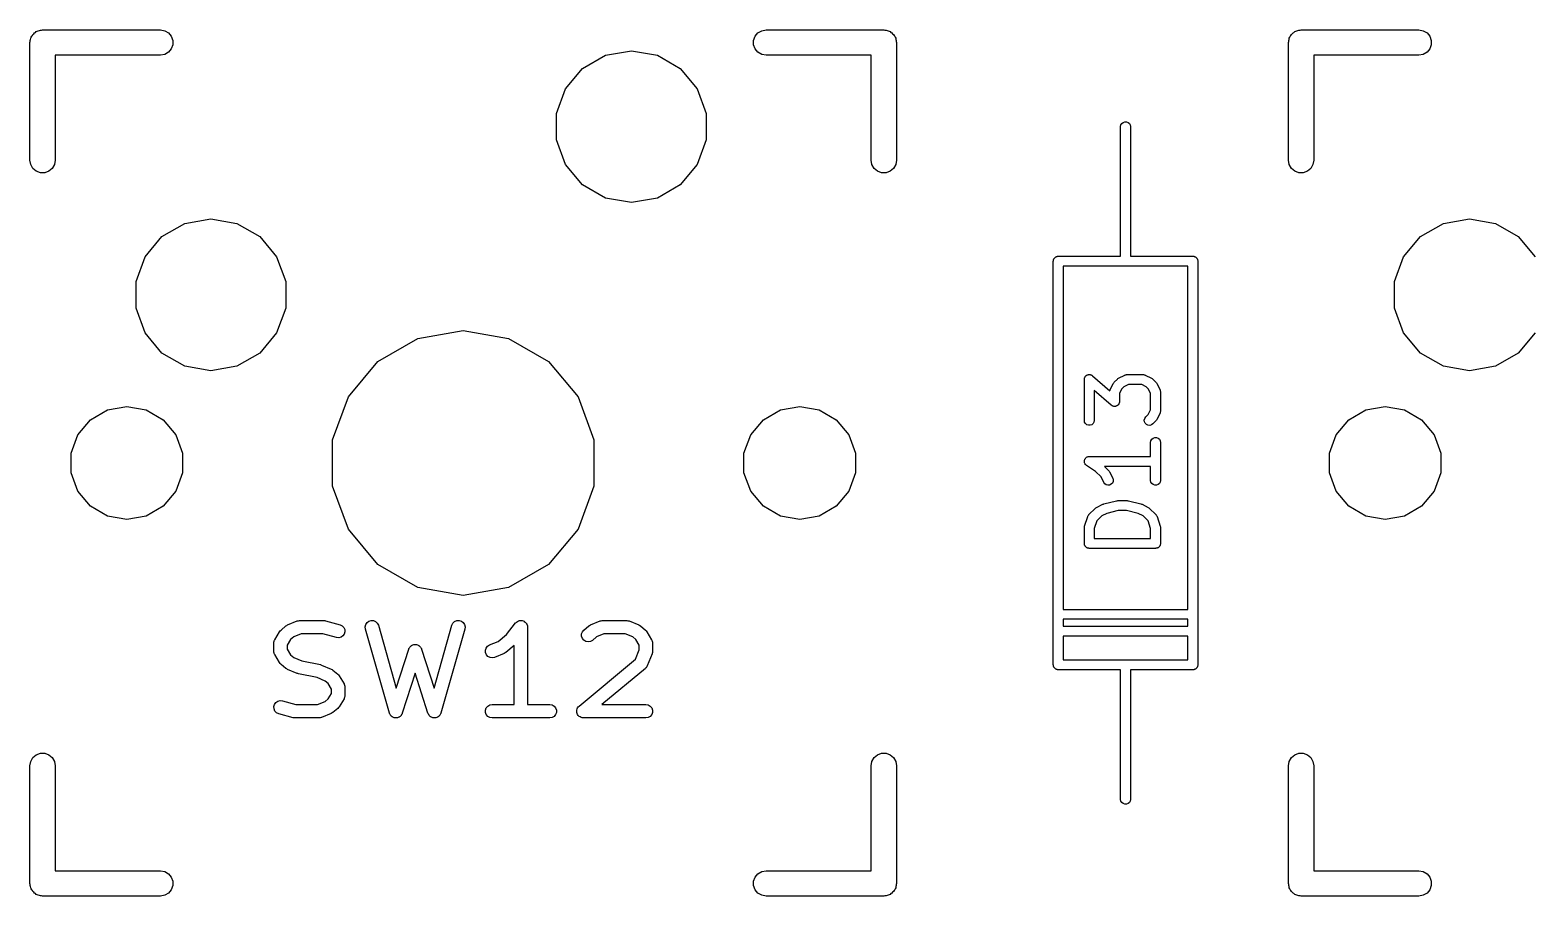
# Model space of a CAD drawing. Extents: x 30 to 168, y -145 to -27.
# Drawn here: x 52.46 to 75.09, y -66.54 to -53.46 of the extents above; entities that cross this region are included whole.
import ezdxf

# ---------------------------------------------------------------- set-up
doc = ezdxf.new("R2010")
doc.units = 0
doc.header["$MEASUREMENT"] = 0
doc.layers.add('BLACK', color=7, linetype='CONTINUOUS')

msp = doc.modelspace()

# ---------------------------------------------------------------- linework, layer by layer
at = {"layer": 'Black'}
for p, q in [((52.4595, -53.65), (52.4624, -53.6336)), ((52.4624, -53.6169), (52.4681, -53.6013)), ((52.4624, -53.6336), (52.4624, -53.6169)), ((52.4681, -53.6013), (52.471, -53.5848)), ((52.471, -53.5848), (52.4793, -53.5704)), ((52.4793, -53.5704), (52.485, -53.5547)), ((52.485, -53.5547), (52.4957, -53.542)), ((52.4957, -53.542), (52.5041, -53.5275)), ((52.5041, -53.5275), (52.5168, -53.5168)), ((52.5168, -53.5168), (52.5275, -53.5041)), ((52.5275, -53.5041), (52.542, -53.4957)), ((52.542, -53.4957), (52.5547, -53.485)), ((52.5547, -53.485), (52.5704, -53.4793)), ((52.5704, -53.4793), (52.5848, -53.471)), ((52.5848, -53.471), (52.6013, -53.4681)), ((52.6013, -53.4681), (52.6169, -53.4624)), ((52.6169, -53.4624), (52.6336, -53.4624)), ((52.6336, -53.4624), (52.65, -53.4595)), ((52.65, -53.4595), (54.428, -53.4595)), ((54.428, -53.4595), (54.4932, -53.471)), ((54.4932, -53.471), (54.5505, -53.5041)), ((54.5505, -53.5041), (54.593, -53.5547)), ((54.593, -53.5547), (54.6156, -53.6169)), ((54.6156, -53.6169), (54.6156, -53.6831)), ((63.3844, -53.6169), (63.407, -53.5547)), ((63.3844, -53.6831), (63.3844, -53.6169)), ((63.407, -53.5547), (63.4495, -53.5041)), ((63.4495, -53.5041), (63.5068, -53.471)), ((63.5068, -53.471), (63.572, -53.4595)), ((63.572, -53.4595), (65.35, -53.4595)), ((65.35, -53.4595), (65.3664, -53.4624)), ((65.3664, -53.4624), (65.3831, -53.4624)), ((65.3831, -53.4624), (65.3987, -53.4681)), ((65.3987, -53.4681), (65.4152, -53.471)), ((65.4152, -53.471), (65.4296, -53.4793)), ((65.4296, -53.4793), (65.4453, -53.485)), ((65.4453, -53.485), (65.458, -53.4957)), ((65.458, -53.4957), (65.4725, -53.5041)), ((65.4725, -53.5041), (65.4832, -53.5168)), ((65.4832, -53.5168), (65.4959, -53.5275)), ((65.4959, -53.5275), (65.5043, -53.542)), ((65.5043, -53.542), (65.515, -53.5547)), ((65.515, -53.5547), (65.5207, -53.5704)), ((65.5207, -53.5704), (65.529, -53.5848)), ((65.529, -53.5848), (65.5319, -53.6013)), ((65.5319, -53.6013), (65.5376, -53.6169)), ((65.5376, -53.6169), (65.5376, -53.6336)), ((65.5376, -53.6336), (65.5405, -53.65)), ((71.4595, -53.65), (71.4624, -53.6336)), ((71.4624, -53.6169), (71.4681, -53.6013)), ((71.4624, -53.6336), (71.4624, -53.6169)), ((71.4681, -53.6013), (71.471, -53.5848)), ((71.471, -53.5848), (71.4793, -53.5704)), ((71.4793, -53.5704), (71.485, -53.5547)), ((71.485, -53.5547), (71.4957, -53.542)), ((71.4957, -53.542), (71.5041, -53.5275)), ((71.5041, -53.5275), (71.5168, -53.5168)), ((71.5168, -53.5168), (71.5275, -53.5041)), ((71.5275, -53.5041), (71.542, -53.4957)), ((71.542, -53.4957), (71.5547, -53.485)), ((71.5547, -53.485), (71.5704, -53.4793)), ((71.5704, -53.4793), (71.5848, -53.471)), ((71.5848, -53.471), (71.6013, -53.4681)), ((71.6013, -53.4681), (71.6169, -53.4624)), ((71.6169, -53.4624), (71.6336, -53.4624)), ((71.6336, -53.4624), (71.65, -53.4595)), ((71.65, -53.4595), (73.428, -53.4595)), ((73.428, -53.4595), (73.4932, -53.471)), ((73.4932, -53.471), (73.5505, -53.5041)), ((73.5505, -53.5041), (73.593, -53.5547)), ((73.593, -53.5547), (73.6156, -53.6169)), ((73.6156, -53.6169), (73.6156, -53.6831)), ((52.4595, -55.428), (52.4595, -53.65)), ((54.428, -53.8405), (52.8405, -53.8405)), ((52.8405, -53.8405), (52.8405, -55.428)), ((54.4932, -53.829), (54.428, -53.8405)), ((54.5505, -53.7959), (54.4932, -53.829)), ((54.593, -53.7452), (54.5505, -53.7959)), ((54.6156, -53.6831), (54.593, -53.7452)), ((60.8025, -54.0411), (61.1476, -53.8418)), ((61.1476, -53.8418), (61.54, -53.7726)), ((61.54, -53.7726), (61.9324, -53.8418)), ((61.9324, -53.8418), (62.2775, -54.0411)), ((63.407, -53.7452), (63.3844, -53.6831)), ((63.4495, -53.7959), (63.407, -53.7452)), ((63.5068, -53.829), (63.4495, -53.7959)), ((63.572, -53.8405), (63.5068, -53.829)), ((65.1595, -53.8405), (63.572, -53.8405)), ((65.1595, -55.428), (65.1595, -53.8405)), ((65.5405, -53.65), (65.5405, -55.428)), ((71.4595, -55.428), (71.4595, -53.65)), ((73.428, -53.8405), (71.8405, -53.8405)), ((71.8405, -53.8405), (71.8405, -55.428)), ((73.4932, -53.829), (73.428, -53.8405)), ((73.5505, -53.7959), (73.4932, -53.829)), ((73.593, -53.7452), (73.5505, -53.7959)), ((73.6156, -53.6831), (73.593, -53.7452)), ((60.5464, -54.3463), (60.8025, -54.0411)), ((62.2775, -54.0411), (62.5336, -54.3463)), ((60.4101, -54.7208), (60.5464, -54.3463)), ((62.5336, -54.3463), (62.6699, -54.7208)), ((60.4101, -55.1192), (60.4101, -54.7208)), ((62.6699, -54.7208), (62.6699, -55.1192)), ((68.925, -54.92), (68.9295, -54.8943)), ((68.925, -56.19), (68.925, -54.92)), ((68.9295, -54.8943), (68.9425, -54.8718)), ((68.9425, -54.8718), (68.9625, -54.855)), ((68.9625, -54.855), (68.987, -54.8461)), ((68.987, -54.8461), (69.013, -54.8461)), ((69.013, -54.8461), (69.0375, -54.855)), ((69.0375, -54.855), (69.0575, -54.8718)), ((69.0575, -54.8718), (69.0705, -54.8943)), ((69.0705, -54.8943), (69.075, -54.92)), ((69.075, -54.92), (69.075, -56.19)), ((60.5464, -55.4937), (60.4101, -55.1192)), ((62.6699, -55.1192), (62.5336, -55.4937)), ((52.471, -55.4932), (52.4595, -55.428)), ((52.8405, -55.428), (52.829, -55.4932)), ((65.171, -55.4932), (65.1595, -55.428)), ((65.5405, -55.428), (65.529, -55.4932)), ((71.471, -55.4932), (71.4595, -55.428)), ((71.8405, -55.428), (71.829, -55.4932)), ((52.5041, -55.5505), (52.471, -55.4932)), ((52.5547, -55.593), (52.5041, -55.5505)), ((52.6169, -55.6156), (52.5547, -55.593)), ((52.6831, -55.6156), (52.6169, -55.6156)), ((52.7452, -55.593), (52.6831, -55.6156)), ((52.7959, -55.5505), (52.7452, -55.593)), ((52.829, -55.4932), (52.7959, -55.5505)), ((60.8025, -55.7989), (60.5464, -55.4937)), ((62.5336, -55.4937), (62.2775, -55.7989)), ((65.2041, -55.5505), (65.171, -55.4932)), ((65.2548, -55.593), (65.2041, -55.5505)), ((65.3169, -55.6156), (65.2548, -55.593)), ((65.3831, -55.6156), (65.3169, -55.6156)), ((65.4453, -55.593), (65.3831, -55.6156)), ((65.4959, -55.5505), (65.4453, -55.593)), ((65.529, -55.4932), (65.4959, -55.5505)), ((71.5041, -55.5505), (71.471, -55.4932)), ((71.5547, -55.593), (71.5041, -55.5505)), ((71.6169, -55.6156), (71.5547, -55.593)), ((71.6831, -55.6156), (71.6169, -55.6156)), ((71.7452, -55.593), (71.6831, -55.6156)), ((71.7959, -55.5505), (71.7452, -55.593)), ((71.829, -55.4932), (71.7959, -55.5505)), ((61.1476, -55.9982), (60.8025, -55.7989)), ((62.2775, -55.7989), (61.9324, -55.9982)), ((61.54, -56.0674), (61.1476, -55.9982)), ((61.9324, -55.9982), (61.54, -56.0674)), ((54.7976, -56.3818), (55.19, -56.3126)), ((55.19, -56.3126), (55.5824, -56.3818)), ((68.925, -56.877), (68.925, -56.19)), ((69.075, -56.19), (69.075, -56.877)), ((73.7976, -56.3818), (74.19, -56.3126)), ((74.19, -56.3126), (74.5824, -56.3818)), ((54.4525, -56.5811), (54.7976, -56.3818)), ((55.5824, -56.3818), (55.9275, -56.5811)), ((73.4525, -56.5811), (73.7976, -56.3818)), ((74.5824, -56.3818), (74.9275, -56.5811)), ((54.1964, -56.8863), (54.4525, -56.5811)), ((55.9275, -56.5811), (56.1836, -56.8863)), ((73.1964, -56.8863), (73.4525, -56.5811)), ((74.9275, -56.5811), (75.1836, -56.8863)), ((54.0601, -57.2608), (54.1964, -56.8863)), ((56.1836, -56.8863), (56.3199, -57.2608)), ((67.909, -56.952), (67.9101, -56.9455)), ((67.909, -63.048), (67.909, -56.952)), ((67.9101, -56.939), (67.9124, -56.9328)), ((67.9101, -56.9455), (67.9101, -56.939)), ((67.9124, -56.9328), (67.9135, -56.9263)), ((67.9135, -56.9263), (67.9168, -56.9207)), ((67.9168, -56.9207), (67.919, -56.9145)), ((67.919, -56.9145), (67.9233, -56.9095)), ((67.9233, -56.9095), (67.9265, -56.9038)), ((67.9265, -56.9038), (67.9316, -56.8996)), ((67.9316, -56.8996), (67.9358, -56.8945)), ((67.9358, -56.8945), (67.9415, -56.8913)), ((67.9415, -56.8913), (67.9465, -56.887)), ((67.9465, -56.887), (67.9527, -56.8848)), ((67.9527, -56.8848), (67.9583, -56.8815)), ((67.9583, -56.8815), (67.9648, -56.8804)), ((67.9648, -56.8804), (67.971, -56.8781)), ((67.971, -56.8781), (67.9775, -56.8781)), ((67.9775, -56.8781), (67.984, -56.877)), ((67.984, -56.877), (68.925, -56.877)), ((69, -57.027), (68.059, -57.027)), ((68.059, -57.027), (68.059, -62.211)), ((69.941, -57.027), (69, -57.027)), ((69.075, -56.877), (70.016, -56.877)), ((69.941, -62.211), (69.941, -57.027)), ((70.016, -56.877), (70.0225, -56.8781)), ((70.0225, -56.8781), (70.029, -56.8781)), ((70.029, -56.8781), (70.0352, -56.8804)), ((70.0352, -56.8804), (70.0417, -56.8815)), ((70.0417, -56.8815), (70.0473, -56.8848)), ((70.0473, -56.8848), (70.0535, -56.887)), ((70.0535, -56.887), (70.0585, -56.8913)), ((70.0585, -56.8913), (70.0642, -56.8945)), ((70.0642, -56.8945), (70.0684, -56.8996)), ((70.0684, -56.8996), (70.0735, -56.9038)), ((70.0735, -56.9038), (70.0767, -56.9095)), ((70.0767, -56.9095), (70.081, -56.9145)), ((70.081, -56.9145), (70.0832, -56.9207)), ((70.0832, -56.9207), (70.0865, -56.9263)), ((70.0865, -56.9263), (70.0876, -56.9328)), ((70.0876, -56.9328), (70.0899, -56.939)), ((70.0899, -56.939), (70.0899, -56.9455)), ((70.0899, -56.9455), (70.091, -56.952)), ((70.091, -56.952), (70.091, -63.048)), ((73.0601, -57.2608), (73.1964, -56.8863)), ((54.0601, -57.6592), (54.0601, -57.2608)), ((56.3199, -57.2608), (56.3199, -57.6592)), ((73.0601, -57.6592), (73.0601, -57.2608)), ((54.1964, -58.0337), (54.0601, -57.6592)), ((56.3199, -57.6592), (56.1836, -58.0337)), ((73.1964, -58.0337), (73.0601, -57.6592)), ((54.4525, -58.3389), (54.1964, -58.0337)), ((56.1836, -58.0337), (55.9275, -58.3389)), ((57.7134, -58.4667), (58.3154, -58.1192)), ((58.3154, -58.1192), (59, -57.9985)), ((59, -57.9985), (59.6846, -58.1192)), ((59.6846, -58.1192), (60.2865, -58.4667)), ((73.4525, -58.3389), (73.1964, -58.0337)), ((75.1836, -58.0337), (74.9275, -58.3389)), ((54.7976, -58.5382), (54.4525, -58.3389)), ((55.9275, -58.3389), (55.5824, -58.5382)), ((73.7976, -58.5382), (73.4525, -58.3389)), ((74.9275, -58.3389), (74.5824, -58.5382)), ((55.19, -58.6074), (54.7976, -58.5382)), ((55.5824, -58.5382), (55.19, -58.6074)), ((57.2666, -58.9992), (57.7134, -58.4667)), ((60.2865, -58.4667), (60.7334, -58.9992)), ((74.19, -58.6074), (73.7976, -58.5382)), ((74.5824, -58.5382), (74.19, -58.6074)), ((68.3774, -58.7381), (68.3787, -58.7309)), ((68.3774, -59.3571), (68.3774, -58.7381)), ((68.3787, -58.7309), (68.3788, -58.7235)), ((68.3788, -58.7235), (68.3809, -58.7181)), ((68.3809, -58.7181), (68.3819, -58.7124)), ((68.3819, -58.7124), (68.3856, -58.7061)), ((68.3856, -58.7061), (68.3882, -58.6993)), ((68.3882, -58.6993), (68.392, -58.6949)), ((68.392, -58.6949), (68.3949, -58.6899)), ((68.3949, -58.6899), (68.4005, -58.6852)), ((68.4005, -58.6852), (68.4054, -58.6797)), ((68.4054, -58.6797), (68.4104, -58.6769)), ((68.4104, -58.6769), (68.4149, -58.6731)), ((68.4149, -58.6731), (68.4218, -58.6706)), ((68.4218, -58.6706), (68.4282, -58.6671)), ((68.4282, -58.6671), (68.4339, -58.6662)), ((68.4339, -58.6662), (68.4394, -58.6642)), ((68.4394, -58.6642), (68.4467, -58.6642)), ((68.4467, -58.6642), (68.4539, -58.6631)), ((68.4539, -58.6631), (68.4596, -58.6642)), ((68.4596, -58.6642), (68.4654, -58.6642)), ((68.4654, -58.6642), (68.4723, -58.6667)), ((68.4723, -58.6667), (68.4795, -58.6682)), ((68.4795, -58.6682), (68.4844, -58.6712)), ((68.4844, -58.6712), (68.4899, -58.6731)), ((68.4899, -58.6731), (68.4955, -58.6779)), ((68.4955, -58.6779), (68.5018, -58.6817)), ((68.5018, -58.6817), (68.7618, -58.9091)), ((68.7663, -58.895), (68.8139, -58.7998)), ((68.8139, -58.7998), (68.821, -58.7901)), ((68.821, -58.7901), (68.8279, -58.7803)), ((68.8279, -58.7803), (68.8755, -58.7327)), ((68.8755, -58.7327), (68.8854, -58.7258)), ((68.8854, -58.7258), (68.895, -58.7186)), ((68.895, -58.7186), (68.9903, -58.671)), ((69.0415, -58.8131), (68.973, -58.8474)), ((68.9903, -58.671), (68.9944, -58.6698)), ((68.9944, -58.6698), (68.9982, -58.6676)), ((68.9982, -58.6676), (69.0068, -58.6661)), ((69.0068, -58.6661), (69.0152, -58.6636)), ((69.0152, -58.6636), (69.0196, -58.6638)), ((69.0196, -58.6638), (69.0238, -58.6631)), ((69.0238, -58.6631), (69.2619, -58.6631)), ((69.2442, -58.8131), (69.0415, -58.8131)), ((69.3127, -58.8474), (69.2442, -58.8131)), ((69.2619, -58.6631), (69.2662, -58.6638)), ((69.2662, -58.6638), (69.2705, -58.6636)), ((69.2705, -58.6636), (69.2789, -58.6661)), ((69.2789, -58.6661), (69.2876, -58.6676)), ((69.2876, -58.6676), (69.2913, -58.6698)), ((69.2913, -58.6698), (69.2954, -58.671)), ((69.2954, -58.671), (69.3907, -58.7186)), ((69.3907, -58.7186), (69.4003, -58.7258)), ((69.4003, -58.7258), (69.4102, -58.7327)), ((69.4102, -58.7327), (69.4578, -58.7803)), ((69.4578, -58.7803), (69.4647, -58.7901)), ((69.4647, -58.7901), (69.4718, -58.7998)), ((69.4718, -58.7998), (69.5195, -58.895)), ((57.0289, -59.6524), (57.2666, -58.9992)), ((60.7334, -58.9992), (60.9711, -59.6524)), ((68.7839, -59.1279), (68.5274, -58.9034)), ((68.5274, -58.9034), (68.5274, -59.3571)), ((68.7618, -58.9091), (68.7629, -58.9029)), ((68.7629, -58.9029), (68.765, -58.8992)), ((68.765, -58.8992), (68.7663, -58.895)), ((68.9426, -58.8778), (68.9083, -58.9463)), ((68.9083, -58.9463), (68.9083, -59.0714)), ((68.973, -58.8474), (68.9426, -58.8778)), ((69.3431, -58.8778), (69.3127, -58.8474)), ((69.3774, -58.9463), (69.3431, -58.8778)), ((69.3774, -59.1966), (69.3774, -58.9463)), ((69.5195, -58.895), (69.5207, -58.8992)), ((69.5207, -58.8992), (69.5229, -58.9029)), ((69.5229, -58.9029), (69.5244, -58.9116)), ((69.5244, -58.9116), (69.5269, -58.92)), ((69.5269, -58.92), (69.5266, -58.9243)), ((69.5266, -58.9243), (69.5274, -58.9286)), ((69.5274, -58.9286), (69.5274, -59.2143)), ((53.371, -59.3457), (53.6279, -59.1974)), ((53.6279, -59.1974), (53.92, -59.1458)), ((53.92, -59.1458), (54.2121, -59.1974)), ((54.2121, -59.1974), (54.469, -59.3457)), ((63.531, -59.3457), (63.7879, -59.1974)), ((63.7879, -59.1974), (64.08, -59.1458)), ((64.08, -59.1458), (64.3721, -59.1974)), ((64.3721, -59.1974), (64.629, -59.3457)), ((68.7902, -59.1317), (68.7839, -59.1279)), ((68.7958, -59.1364), (68.7902, -59.1317)), ((68.8013, -59.1384), (68.7958, -59.1364)), ((68.8062, -59.1414), (68.8013, -59.1384)), ((68.8134, -59.1428), (68.8062, -59.1414)), ((68.8203, -59.1453), (68.8134, -59.1428)), ((68.8261, -59.1453), (68.8203, -59.1453)), ((68.8318, -59.1464), (68.8261, -59.1453)), ((68.839, -59.1453), (68.8318, -59.1464)), ((68.8464, -59.1453), (68.839, -59.1453)), ((68.8518, -59.1433), (68.8464, -59.1453)), ((68.8575, -59.1424), (68.8518, -59.1433)), ((68.8639, -59.1389), (68.8575, -59.1424)), ((68.8708, -59.1364), (68.8639, -59.1389)), ((68.8753, -59.1327), (68.8708, -59.1364)), ((68.8803, -59.1299), (68.8753, -59.1327)), ((68.8852, -59.1243), (68.8803, -59.1299)), ((68.8908, -59.1196), (68.8852, -59.1243)), ((68.8937, -59.1146), (68.8908, -59.1196)), ((68.8975, -59.1103), (68.8937, -59.1146)), ((68.9001, -59.1034), (68.8975, -59.1103)), ((68.9038, -59.0971), (68.9001, -59.1034)), ((68.9048, -59.0914), (68.9038, -59.0971)), ((68.9069, -59.086), (68.9048, -59.0914)), ((68.9071, -59.0786), (68.9069, -59.086)), ((68.9083, -59.0714), (68.9071, -59.0786)), ((69.3041, -59.3041), (69.3431, -59.2651)), ((69.3431, -59.2651), (69.3774, -59.1966)), ((69.5195, -59.2478), (69.4718, -59.3431)), ((69.5207, -59.2437), (69.5195, -59.2478)), ((69.5229, -59.2399), (69.5207, -59.2437)), ((69.5244, -59.2313), (69.5229, -59.2399)), ((69.5269, -59.2229), (69.5244, -59.2313)), ((69.5274, -59.2143), (69.5266, -59.2185)), ((69.5266, -59.2185), (69.5269, -59.2229)), ((72.371, -59.3457), (72.6279, -59.1974)), ((72.6279, -59.1974), (72.92, -59.1458)), ((72.92, -59.1458), (73.2121, -59.1974)), ((73.2121, -59.1974), (73.469, -59.3457)), ((53.1803, -59.5729), (53.371, -59.3457)), ((54.469, -59.3457), (54.6597, -59.5729)), ((63.3403, -59.5729), (63.531, -59.3457)), ((64.629, -59.3457), (64.8197, -59.5729)), ((68.3819, -59.3828), (68.3774, -59.3571)), ((68.3949, -59.4054), (68.3819, -59.3828)), ((68.4149, -59.4221), (68.3949, -59.4054)), ((68.4394, -59.431), (68.4149, -59.4221)), ((68.4654, -59.431), (68.4394, -59.431)), ((68.4899, -59.4221), (68.4654, -59.431)), ((68.5098, -59.4054), (68.4899, -59.4221)), ((68.5229, -59.3828), (68.5098, -59.4054)), ((68.5274, -59.3571), (68.5229, -59.3828)), ((69.2824, -59.3506), (69.2892, -59.3254)), ((69.2847, -59.3766), (69.2824, -59.3506)), ((69.2957, -59.4002), (69.2847, -59.3766)), ((69.2892, -59.3254), (69.3041, -59.3041)), ((69.3141, -59.4186), (69.2957, -59.4002)), ((69.3377, -59.4296), (69.3141, -59.4186)), ((69.3637, -59.4319), (69.3377, -59.4296)), ((69.3888, -59.4251), (69.3637, -59.4319)), ((69.4102, -59.4102), (69.3888, -59.4251)), ((69.4578, -59.3626), (69.4102, -59.4102)), ((69.4647, -59.3527), (69.4578, -59.3626)), ((69.4718, -59.3431), (69.4647, -59.3527)), ((72.1803, -59.5729), (72.371, -59.3457)), ((73.469, -59.3457), (73.6597, -59.5729)), ((53.0788, -59.8517), (53.1803, -59.5729)), ((54.6597, -59.5729), (54.7612, -59.8517)), ((57.0289, -60.3476), (57.0289, -59.6524)), ((60.9711, -59.6524), (60.9711, -60.3476)), ((63.2388, -59.8517), (63.3403, -59.5729)), ((64.8197, -59.5729), (64.9212, -59.8517)), ((69.3774, -59.6905), (69.3819, -59.6648)), ((69.3774, -59.9012), (69.3774, -59.6905)), ((69.3819, -59.6648), (69.3949, -59.6423)), ((69.3949, -59.6423), (69.4149, -59.6255)), ((69.4149, -59.6255), (69.4394, -59.6166)), ((69.4394, -59.6166), (69.4654, -59.6166)), ((69.4654, -59.6166), (69.4899, -59.6255)), ((69.4899, -59.6255), (69.5098, -59.6423)), ((69.5098, -59.6423), (69.5229, -59.6648)), ((69.5229, -59.6648), (69.5274, -59.6905)), ((69.5274, -59.6905), (69.5274, -60.2619)), ((72.0788, -59.8517), (72.1803, -59.5729)), ((73.6597, -59.5729), (73.7612, -59.8517)), ((53.0788, -60.1483), (53.0788, -59.8517)), ((54.7612, -59.8517), (54.7612, -60.1483)), ((63.2388, -60.1483), (63.2388, -59.8517)), ((64.9212, -59.8517), (64.9212, -60.1483)), ((68.3775, -59.9714), (68.3785, -59.9673)), ((68.3785, -59.9803), (68.3775, -59.9714)), ((68.3785, -59.9632), (68.3816, -59.9548)), ((68.3785, -59.9673), (68.3785, -59.9632)), ((68.3816, -59.9548), (68.3837, -59.9461)), ((68.3837, -59.9461), (68.386, -59.9426)), ((68.386, -59.9426), (68.3874, -59.9387)), ((68.3874, -59.9387), (68.3932, -59.9318)), ((68.3932, -59.9318), (68.3981, -59.9244)), ((68.3981, -59.9244), (68.4015, -59.9219)), ((68.4015, -59.9219), (68.4042, -59.9187)), ((68.4042, -59.9187), (68.4119, -59.9143)), ((68.4119, -59.9143), (68.4191, -59.909)), ((68.4191, -59.909), (68.4231, -59.9078)), ((68.4231, -59.9078), (68.4267, -59.9057)), ((68.4267, -59.9057), (68.4355, -59.9042)), ((68.4355, -59.9042), (68.4441, -59.9016)), ((68.4441, -59.9016), (68.4483, -59.9019)), ((68.4483, -59.9019), (68.4524, -59.9012)), ((68.4524, -59.9012), (69.3774, -59.9012)), ((72.0788, -60.1483), (72.0788, -59.8517)), ((73.7612, -59.8517), (73.7612, -60.1483)), ((53.1803, -60.4271), (53.0788, -60.1483)), ((54.7612, -60.1483), (54.6597, -60.4271)), ((63.3403, -60.4271), (63.2388, -60.1483)), ((64.9212, -60.1483), (64.8197, -60.4271)), ((68.3785, -59.9892), (68.3785, -59.9803)), ((68.3799, -59.9931), (68.3785, -59.9892)), ((68.3804, -59.9973), (68.3799, -59.9931)), ((68.3844, -60.0053), (68.3804, -59.9973)), ((68.3874, -60.0137), (68.3844, -60.0053)), ((68.3901, -60.0169), (68.3874, -60.0137)), ((68.3919, -60.0206), (68.3901, -60.0169)), ((68.3984, -60.0268), (68.3919, -60.0206)), ((68.4042, -60.0336), (68.3984, -60.0268)), ((68.4078, -60.0357), (68.4042, -60.0336)), ((68.4108, -60.0386), (68.4078, -60.0357)), ((68.5475, -60.1297), (68.4108, -60.0386)), ((68.6288, -60.2111), (68.5475, -60.1297)), ((69.3774, -60.0512), (68.6811, -60.0512)), ((68.6811, -60.0512), (68.7435, -60.1136)), ((68.7435, -60.1136), (68.7504, -60.1235)), ((68.7504, -60.1235), (68.7576, -60.1331)), ((68.7576, -60.1331), (68.8052, -60.2284)), ((69.3774, -60.2619), (69.3774, -60.0512)), ((72.1803, -60.4271), (72.0788, -60.1483)), ((73.7612, -60.1483), (73.6597, -60.4271)), ((57.2666, -61.0008), (57.0289, -60.3476)), ((60.9711, -60.3476), (60.7334, -61.0008)), ((68.671, -60.2954), (68.6288, -60.2111)), ((68.6865, -60.3164), (68.671, -60.2954)), ((68.7083, -60.3307), (68.6865, -60.3164)), ((68.7336, -60.3368), (68.7083, -60.3307)), ((68.7595, -60.3338), (68.7336, -60.3368)), ((68.7828, -60.3221), (68.7595, -60.3338)), ((68.8007, -60.3032), (68.7828, -60.3221)), ((68.811, -60.2793), (68.8007, -60.3032)), ((68.8052, -60.2284), (68.8126, -60.2533)), ((68.8126, -60.2533), (68.811, -60.2793)), ((69.3819, -60.2876), (69.3774, -60.2619)), ((69.3949, -60.3101), (69.3819, -60.2876)), ((69.4149, -60.3269), (69.3949, -60.3101)), ((69.4394, -60.3358), (69.4149, -60.3269)), ((69.4654, -60.3358), (69.4394, -60.3358)), ((69.4899, -60.3269), (69.4654, -60.3358)), ((69.5098, -60.3101), (69.4899, -60.3269)), ((69.5229, -60.2876), (69.5098, -60.3101)), ((69.5274, -60.2619), (69.5229, -60.2876)), ((53.371, -60.6543), (53.1803, -60.4271)), ((54.6597, -60.4271), (54.469, -60.6543)), ((63.531, -60.6543), (63.3403, -60.4271)), ((64.8197, -60.4271), (64.629, -60.6543)), ((68.5617, -60.671), (68.6569, -60.6234)), ((68.6569, -60.6234), (68.6648, -60.6211)), ((68.6648, -60.6211), (68.6723, -60.6177)), ((68.6723, -60.6177), (68.8628, -60.5701)), ((68.8628, -60.5701), (68.8719, -60.5694)), ((68.8719, -60.5694), (68.881, -60.5679)), ((68.881, -60.5679), (69.0238, -60.5679)), ((69.0238, -60.5679), (69.0328, -60.5694)), ((69.0328, -60.5694), (69.042, -60.5701)), ((69.042, -60.5701), (69.2325, -60.6177)), ((69.2325, -60.6177), (69.24, -60.6211)), ((69.24, -60.6211), (69.2478, -60.6234)), ((69.2478, -60.6234), (69.3431, -60.671)), ((72.371, -60.6543), (72.1803, -60.4271)), ((73.6597, -60.4271), (73.469, -60.6543)), ((53.6279, -60.8026), (53.371, -60.6543)), ((53.92, -60.8541), (53.6279, -60.8026)), ((54.2121, -60.8026), (53.92, -60.8541)), ((54.469, -60.6543), (54.2121, -60.8026)), ((63.7879, -60.8026), (63.531, -60.6543)), ((64.08, -60.8541), (63.7879, -60.8026)), ((64.3721, -60.8026), (64.08, -60.8541)), ((64.629, -60.6543), (64.3721, -60.8026)), ((68.3812, -60.9525), (68.4288, -60.8096)), ((68.4288, -60.8096), (68.4309, -60.8058)), ((68.4309, -60.8058), (68.432, -60.8016)), ((68.432, -60.8016), (68.4371, -60.7944)), ((68.4371, -60.7944), (68.4413, -60.7867)), ((68.4413, -60.7867), (68.4445, -60.7838)), ((68.4445, -60.7838), (68.447, -60.7803)), ((68.447, -60.7803), (68.5422, -60.6851)), ((68.5656, -60.8738), (68.5274, -60.9884)), ((68.5422, -60.6851), (68.552, -60.6782)), ((68.552, -60.6782), (68.5617, -60.671)), ((68.6397, -60.7997), (68.5656, -60.8738)), ((68.7167, -60.7612), (68.6397, -60.7997)), ((68.8902, -60.7179), (68.7167, -60.7612)), ((69.0146, -60.7179), (68.8902, -60.7179)), ((69.1881, -60.7612), (69.0146, -60.7179)), ((69.2651, -60.7997), (69.1881, -60.7612)), ((69.3392, -60.8738), (69.2651, -60.7997)), ((69.3774, -60.9884), (69.3392, -60.8738)), ((69.3431, -60.671), (69.3527, -60.6782)), ((69.3527, -60.6782), (69.3626, -60.6851)), ((69.3626, -60.6851), (69.4578, -60.7803)), ((69.4578, -60.7803), (69.4603, -60.7838)), ((69.4603, -60.7838), (69.4635, -60.7867)), ((69.4635, -60.7867), (69.4677, -60.7944)), ((69.4677, -60.7944), (69.4727, -60.8016)), ((69.4727, -60.8016), (69.4739, -60.8058)), ((69.4739, -60.8058), (69.4759, -60.8096)), ((69.4759, -60.8096), (69.5235, -60.9525)), ((72.6279, -60.8026), (72.371, -60.6543)), ((72.92, -60.8541), (72.6279, -60.8026)), ((73.2121, -60.8026), (72.92, -60.8541)), ((73.469, -60.6543), (73.2121, -60.8026)), ((57.7134, -61.5332), (57.2666, -61.0008)), ((60.7334, -61.0008), (60.2865, -61.5332)), ((68.3774, -60.9762), (68.3795, -60.9643)), ((68.3774, -61.2143), (68.3774, -60.9762)), ((68.3795, -60.9643), (68.3812, -60.9525)), ((68.5274, -60.9884), (68.5274, -61.1393)), ((69.3774, -61.1393), (69.3774, -60.9884)), ((69.5235, -60.9525), (69.5253, -60.9643)), ((69.5253, -60.9643), (69.5274, -60.9762)), ((69.5274, -60.9762), (69.5274, -61.2143)), ((68.3785, -61.2207), (68.3774, -61.2143)), ((68.3785, -61.2273), (68.3785, -61.2207)), ((68.3808, -61.2335), (68.3785, -61.2273)), ((68.3819, -61.2399), (68.3808, -61.2335)), ((68.3852, -61.2456), (68.3819, -61.2399)), ((68.3874, -61.2518), (68.3852, -61.2456)), ((68.3916, -61.2568), (68.3874, -61.2518)), ((68.3949, -61.2625), (68.3916, -61.2568)), ((68.4, -61.2667), (68.3949, -61.2625)), ((68.4042, -61.2717), (68.4, -61.2667)), ((68.4099, -61.275), (68.4042, -61.2717)), ((68.4149, -61.2792), (68.4099, -61.275)), ((68.421, -61.2815), (68.4149, -61.2792)), ((68.4267, -61.2848), (68.421, -61.2815)), ((68.4332, -61.2859), (68.4267, -61.2848)), ((68.4394, -61.2881), (68.4332, -61.2859)), ((68.4459, -61.2881), (68.4394, -61.2881)), ((68.4524, -61.2893), (68.4459, -61.2881)), ((69.4524, -61.2893), (68.4524, -61.2893)), ((68.5274, -61.1393), (69.3774, -61.1393)), ((69.4588, -61.2881), (69.4524, -61.2893)), ((69.4654, -61.2881), (69.4588, -61.2881)), ((69.4716, -61.2859), (69.4654, -61.2881)), ((69.478, -61.2848), (69.4716, -61.2859)), ((69.4837, -61.2815), (69.478, -61.2848)), ((69.4899, -61.2792), (69.4837, -61.2815)), ((69.4949, -61.275), (69.4899, -61.2792)), ((69.5006, -61.2717), (69.4949, -61.275)), ((69.5048, -61.2667), (69.5006, -61.2717)), ((69.5098, -61.2625), (69.5048, -61.2667)), ((69.5131, -61.2568), (69.5098, -61.2625)), ((69.5173, -61.2518), (69.5131, -61.2568)), ((69.5196, -61.2456), (69.5173, -61.2518)), ((69.5229, -61.2399), (69.5196, -61.2456)), ((69.524, -61.2335), (69.5229, -61.2399)), ((69.5262, -61.2273), (69.524, -61.2335)), ((69.5274, -61.2143), (69.5262, -61.2207)), ((69.5262, -61.2207), (69.5262, -61.2273)), ((58.3154, -61.8808), (57.7134, -61.5332)), ((60.2865, -61.5332), (59.6846, -61.8808)), ((59, -62.0015), (58.3154, -61.8808)), ((59.6846, -61.8808), (59, -62.0015)), ((68.059, -62.211), (69.941, -62.211)), ((56.3224, -62.4619), (56.3356, -62.4544)), ((56.3356, -62.4544), (56.3484, -62.4462)), ((56.3484, -62.4462), (56.4935, -62.3857)), ((56.4935, -62.3857), (56.4958, -62.3852)), ((56.4958, -62.3852), (56.4978, -62.3841)), ((56.4978, -62.3841), (56.5129, -62.3814)), ((56.5129, -62.3814), (56.5279, -62.378)), ((56.5279, -62.378), (56.5303, -62.3783)), ((56.5303, -62.3783), (56.5326, -62.3779)), ((56.5326, -62.3779), (56.8954, -62.3779)), ((56.8954, -62.3779), (56.909, -62.3803)), ((56.909, -62.3803), (56.9226, -62.3816)), ((56.9226, -62.3816), (57.1403, -62.4421)), ((57.1403, -62.4421), (57.1722, -62.4573)), ((57.1722, -62.4573), (57.1969, -62.4825)), ((57.5198, -62.4723), (57.5284, -62.4381)), ((57.5284, -62.4381), (57.5481, -62.4089)), ((57.5481, -62.4089), (57.5767, -62.3882)), ((57.5767, -62.3882), (57.6106, -62.3785)), ((57.6106, -62.3785), (57.6458, -62.381)), ((57.6458, -62.381), (57.678, -62.3953)), ((57.678, -62.3953), (57.7034, -62.4199)), ((57.7034, -62.4199), (57.7188, -62.4516)), ((57.7188, -62.4516), (57.9895, -63.399)), ((58.5591, -63.399), (58.8297, -62.4516)), ((58.8297, -62.4516), (58.8452, -62.4199)), ((58.8452, -62.4199), (58.8705, -62.3953)), ((58.8705, -62.3953), (58.9028, -62.381)), ((58.9028, -62.381), (58.938, -62.3785)), ((58.938, -62.3785), (58.9719, -62.3882)), ((58.9719, -62.3882), (59.0004, -62.4089)), ((59.0004, -62.4089), (59.0202, -62.4381)), ((59.0202, -62.4381), (59.0288, -62.4723)), ((59.6528, -62.5895), (59.7915, -62.4161)), ((59.7915, -62.4161), (59.7924, -62.4153)), ((59.7924, -62.4153), (59.793, -62.4142)), ((59.793, -62.4142), (59.8056, -62.4036)), ((59.8056, -62.4036), (59.818, -62.3927)), ((59.818, -62.3927), (59.8191, -62.3923)), ((59.8191, -62.3923), (59.8201, -62.3915)), ((59.8201, -62.3915), (59.8355, -62.3859)), ((59.8355, -62.3859), (59.8509, -62.3799)), ((59.8509, -62.3799), (59.8521, -62.3799)), ((59.8521, -62.3799), (59.8532, -62.3795)), ((59.8532, -62.3795), (59.8697, -62.3795)), ((59.8697, -62.3795), (59.8862, -62.3791)), ((59.8862, -62.3791), (59.8873, -62.3795)), ((59.8873, -62.3795), (59.8885, -62.3795)), ((59.8885, -62.3795), (59.904, -62.3851)), ((59.904, -62.3851), (59.9196, -62.3904)), ((59.9196, -62.3904), (59.9205, -62.3911)), ((59.9205, -62.3911), (59.9217, -62.3915)), ((59.9217, -62.3915), (59.9343, -62.4021)), ((59.9343, -62.4021), (59.9471, -62.4124)), ((59.9471, -62.4124), (59.9478, -62.4134)), ((59.9478, -62.4134), (59.9487, -62.4142)), ((59.9487, -62.4142), (59.9569, -62.4285)), ((59.9569, -62.4285), (59.9655, -62.4426)), ((59.9655, -62.4426), (59.9657, -62.4437)), ((59.9657, -62.4437), (59.9663, -62.4448)), ((59.9663, -62.4448), (59.9692, -62.461)), ((59.9692, -62.461), (59.9724, -62.4771)), ((60.8944, -62.4619), (60.9076, -62.4544)), ((60.9076, -62.4544), (60.9204, -62.4462)), ((60.9204, -62.4462), (61.0655, -62.3857)), ((61.0655, -62.3857), (61.0678, -62.3852)), ((61.0678, -62.3852), (61.0698, -62.3841)), ((61.0698, -62.3841), (61.0849, -62.3814)), ((61.0849, -62.3814), (61.0999, -62.378)), ((61.0999, -62.378), (61.1023, -62.3783)), ((61.1023, -62.3783), (61.1046, -62.3779)), ((61.1046, -62.3779), (61.4674, -62.3779)), ((61.4674, -62.3779), (61.4697, -62.3783)), ((61.4697, -62.3783), (61.4721, -62.378)), ((61.4721, -62.378), (61.4871, -62.3814)), ((61.4871, -62.3814), (61.5022, -62.3841)), ((61.5022, -62.3841), (61.5042, -62.3852)), ((61.5042, -62.3852), (61.5065, -62.3857)), ((61.5065, -62.3857), (61.6516, -62.4462)), ((61.6516, -62.4462), (61.6644, -62.4544)), ((61.6644, -62.4544), (61.6776, -62.4619)), ((68.059, -62.361), (68.059, -62.465)), ((69.941, -62.361), (68.059, -62.361)), ((69.941, -62.465), (69.941, -62.361)), ((56.1454, -62.6946), (56.1468, -62.6867)), ((56.1468, -62.6867), (56.1517, -62.6782)), ((56.1517, -62.6782), (56.1552, -62.6692)), ((56.1552, -62.6692), (56.2277, -62.5482)), ((56.2277, -62.5482), (56.2388, -62.5354)), ((56.2388, -62.5354), (56.2498, -62.5224)), ((56.2498, -62.5224), (56.3224, -62.4619)), ((56.3931, -62.6675), (56.3439, -62.7496)), ((56.4407, -62.6279), (56.3931, -62.6675)), ((56.5529, -62.5811), (56.4407, -62.6279)), ((56.8816, -62.5811), (56.5529, -62.5811)), ((57.0859, -62.6379), (56.8816, -62.5811)), ((57.1211, -62.6413), (57.0859, -62.6379)), ((57.1552, -62.6325), (57.1211, -62.6413)), ((57.1843, -62.6125), (57.1552, -62.6325)), ((57.2048, -62.5838), (57.1843, -62.6125)), ((57.1969, -62.4825), (57.2115, -62.5146)), ((57.2143, -62.5498), (57.2048, -62.5838)), ((57.2115, -62.5146), (57.2143, -62.5498)), ((57.5235, -62.5074), (57.5198, -62.4723)), ((57.8863, -63.7774), (57.5235, -62.5074)), ((59.0251, -62.5074), (58.6623, -63.7774)), ((59.0288, -62.4723), (59.0251, -62.5074)), ((59.5273, -62.694), (59.6528, -62.5895)), ((59.9724, -62.4771), (59.9722, -62.4783)), ((59.9722, -62.4783), (59.9725, -62.4795)), ((59.9725, -62.4795), (59.9725, -63.6479)), ((60.7867, -62.6178), (60.7869, -62.5825)), ((60.7987, -62.651), (60.7867, -62.6178)), ((60.7869, -62.5825), (60.799, -62.5494)), ((60.8213, -62.6781), (60.7987, -62.651)), ((60.799, -62.5494), (60.8218, -62.5224)), ((60.8518, -62.6958), (60.8213, -62.6781)), ((60.8218, -62.5224), (60.8944, -62.4619)), ((60.9519, -62.6785), (60.9213, -62.6961)), ((61.0127, -62.6279), (60.9519, -62.6785)), ((61.1249, -62.5811), (61.0127, -62.6279)), ((61.4471, -62.5811), (61.1249, -62.5811)), ((61.5593, -62.6279), (61.4471, -62.5811)), ((61.6069, -62.6675), (61.5593, -62.6279)), ((61.6561, -62.7496), (61.6069, -62.6675)), ((61.6776, -62.4619), (61.7502, -62.5224)), ((61.7502, -62.5224), (61.7611, -62.5354)), ((61.7611, -62.5354), (61.7723, -62.5482)), ((61.7723, -62.5482), (61.8448, -62.6692)), ((61.8448, -62.6692), (61.8483, -62.6782)), ((61.8483, -62.6782), (61.8532, -62.6867)), ((61.8532, -62.6867), (61.8546, -62.6946)), ((68.059, -62.465), (69.941, -62.465)), ((69.941, -62.615), (68.059, -62.615)), ((68.059, -62.615), (68.059, -62.973)), ((69.941, -62.973), (69.941, -62.615)), ((56.1407, -62.7214), (56.1424, -62.7118)), ((56.1407, -62.8424), (56.1407, -62.7214)), ((56.1424, -62.852), (56.1407, -62.8424)), ((56.1424, -62.7118), (56.1425, -62.7021)), ((56.1425, -62.8617), (56.1424, -62.852)), ((56.1425, -62.7021), (56.1454, -62.6946)), ((56.1454, -62.8692), (56.1425, -62.8617)), ((56.1468, -62.8771), (56.1454, -62.8692)), ((56.1517, -62.8856), (56.1468, -62.8771)), ((56.1552, -62.8947), (56.1517, -62.8856)), ((56.2277, -63.0156), (56.1552, -62.8947)), ((56.3439, -62.7496), (56.3439, -62.8142)), ((56.3439, -62.8142), (56.3931, -62.8963)), ((56.3931, -62.8963), (56.4407, -62.9359)), ((57.9895, -63.399), (58.1775, -62.8114)), ((58.1775, -62.8114), (58.1794, -62.8078)), ((58.1794, -62.8078), (58.1803, -62.8039)), ((58.1803, -62.8039), (58.1876, -62.7923)), ((58.1876, -62.7923), (58.1939, -62.7802)), ((58.1939, -62.7802), (58.1969, -62.7775)), ((58.1969, -62.7775), (58.1991, -62.7741)), ((58.1991, -62.7741), (58.2099, -62.7657)), ((58.2099, -62.7657), (58.2201, -62.7565)), ((58.2201, -62.7565), (58.2238, -62.7549)), ((58.2238, -62.7549), (58.227, -62.7525)), ((58.227, -62.7525), (58.24, -62.7483)), ((58.24, -62.7483), (58.2527, -62.7431)), ((58.2527, -62.7431), (58.2568, -62.7429)), ((58.2568, -62.7429), (58.2606, -62.7417)), ((58.2606, -62.7417), (58.2743, -62.7422)), ((58.2743, -62.7422), (58.288, -62.7417)), ((58.288, -62.7417), (58.2918, -62.7429)), ((58.2918, -62.7429), (58.2959, -62.7431)), ((58.2959, -62.7431), (58.3085, -62.7483)), ((58.3085, -62.7483), (58.3216, -62.7525)), ((58.3216, -62.7525), (58.3248, -62.7549)), ((58.3248, -62.7549), (58.3285, -62.7565)), ((58.3285, -62.7565), (58.3387, -62.7657)), ((58.3387, -62.7657), (58.3495, -62.7741)), ((58.3495, -62.7741), (58.3516, -62.7775)), ((58.3516, -62.7775), (58.3546, -62.7802)), ((58.3546, -62.7802), (58.361, -62.7923)), ((58.361, -62.7923), (58.3683, -62.8039)), ((58.3683, -62.8039), (58.3692, -62.8078)), ((58.3692, -62.8078), (58.3711, -62.8114)), ((58.3711, -62.8114), (58.5591, -63.399)), ((59.3347, -62.8293), (59.3452, -62.7957)), ((59.3363, -62.8646), (59.3347, -62.8293)), ((59.3499, -62.8971), (59.3363, -62.8646)), ((59.3452, -62.7957), (59.3666, -62.7676)), ((59.3737, -62.9231), (59.3499, -62.8971)), ((59.3666, -62.7676), (59.3964, -62.7486)), ((59.3964, -62.7486), (59.5273, -62.694)), ((59.6196, -62.8757), (59.4745, -62.9362)), ((59.6324, -62.8675), (59.6196, -62.8757)), ((59.6456, -62.86), (59.6324, -62.8675)), ((59.7693, -62.7569), (59.6456, -62.86)), ((59.7693, -63.6479), (59.7693, -62.7569)), ((60.8865, -62.7021), (60.8518, -62.6958)), ((60.9213, -62.6961), (60.8865, -62.7021)), ((61.6004, -62.9622), (61.6561, -62.8228)), ((61.6561, -62.8228), (61.6561, -62.7496)), ((61.852, -62.8801), (61.7795, -63.0615)), ((61.8524, -62.8785), (61.852, -62.8801)), ((61.8532, -62.8771), (61.8524, -62.8785)), ((61.856, -62.8613), (61.8532, -62.8771)), ((61.8546, -62.6946), (61.8575, -62.7021)), ((61.8593, -62.8456), (61.856, -62.8613)), ((61.8575, -62.7021), (61.8576, -62.7118)), ((61.8576, -62.7118), (61.8593, -62.7214)), ((61.8593, -62.8424), (61.859, -62.844)), ((61.859, -62.844), (61.8593, -62.8456)), ((61.8593, -62.7214), (61.8593, -62.8424)), ((56.2389, -63.0284), (56.2277, -63.0156)), ((56.2498, -63.0414), (56.2389, -63.0284)), ((56.3224, -63.1019), (56.2498, -63.0414)), ((56.3356, -63.1094), (56.3224, -63.1019)), ((56.3484, -63.1176), (56.3356, -63.1094)), ((56.4935, -63.1781), (56.3484, -63.1176)), ((56.4407, -62.9359), (56.5627, -62.9868)), ((56.5627, -62.9868), (56.8436, -63.0453)), ((56.8436, -63.0453), (56.8525, -63.0489)), ((56.8525, -63.0489), (56.8619, -63.051)), ((56.8619, -63.051), (57.0071, -63.1115)), ((57.0071, -63.1115), (57.0199, -63.1196)), ((57.0199, -63.1196), (57.033, -63.1272)), ((57.033, -63.1272), (57.1056, -63.1877)), ((59.4051, -62.9393), (59.3737, -62.9231)), ((59.4401, -62.9439), (59.4051, -62.9393)), ((59.4745, -62.9362), (59.4401, -62.9439)), ((60.7492, -63.6715), (61.6004, -62.9622)), ((61.7502, -63.1019), (61.0949, -63.6479)), ((61.755, -63.0962), (61.7502, -63.1019)), ((61.7609, -63.0915), (61.755, -63.0962)), ((61.7663, -63.0828), (61.7609, -63.0915)), ((61.773, -63.0749), (61.7663, -63.0828)), ((61.7755, -63.0679), (61.773, -63.0749)), ((61.7795, -63.0615), (61.7755, -63.0679)), ((67.9101, -63.0545), (67.909, -63.048)), ((67.9101, -63.061), (67.9101, -63.0545)), ((67.9124, -63.0672), (67.9101, -63.061)), ((67.9135, -63.0737), (67.9124, -63.0672)), ((67.9168, -63.0793), (67.9135, -63.0737)), ((67.919, -63.0855), (67.9168, -63.0793)), ((67.9233, -63.0905), (67.919, -63.0855)), ((67.9265, -63.0962), (67.9233, -63.0905)), ((67.9316, -63.1004), (67.9265, -63.0962)), ((67.9358, -63.1055), (67.9316, -63.1004)), ((67.9415, -63.1087), (67.9358, -63.1055)), ((67.9465, -63.113), (67.9415, -63.1087)), ((67.9527, -63.1152), (67.9465, -63.113)), ((67.9583, -63.1185), (67.9527, -63.1152)), ((67.9648, -63.1196), (67.9583, -63.1185)), ((67.971, -63.1219), (67.9648, -63.1196)), ((67.9775, -63.1219), (67.971, -63.1219)), ((67.984, -63.123), (67.9775, -63.1219)), ((68.925, -63.123), (67.984, -63.123)), ((68.059, -62.973), (69, -62.973)), ((68.925, -63.81), (68.925, -63.123)), ((69, -62.973), (69.941, -62.973)), ((70.016, -63.123), (69.075, -63.123)), ((69.075, -63.123), (69.075, -63.81)), ((70.0225, -63.1219), (70.016, -63.123)), ((70.029, -63.1219), (70.0225, -63.1219)), ((70.0352, -63.1196), (70.029, -63.1219)), ((70.0417, -63.1185), (70.0352, -63.1196)), ((70.0473, -63.1152), (70.0417, -63.1185)), ((70.0535, -63.113), (70.0473, -63.1152)), ((70.0585, -63.1087), (70.0535, -63.113)), ((70.0642, -63.1055), (70.0585, -63.1087)), ((70.0684, -63.1004), (70.0642, -63.1055)), ((70.0735, -63.0962), (70.0684, -63.1004)), ((70.0767, -63.0905), (70.0735, -63.0962)), ((70.081, -63.0855), (70.0767, -63.0905)), ((70.0832, -63.0793), (70.081, -63.0855)), ((70.0865, -63.0737), (70.0832, -63.0793)), ((70.0876, -63.0672), (70.0865, -63.0737)), ((70.0899, -63.061), (70.0876, -63.0672)), ((70.091, -63.048), (70.0899, -63.0545)), ((70.0899, -63.0545), (70.0899, -63.061)), ((56.5029, -63.1802), (56.4935, -63.1781)), ((56.5118, -63.1837), (56.5029, -63.1802)), ((56.7927, -63.2423), (56.5118, -63.1837)), ((56.9148, -63.2931), (56.7927, -63.2423)), ((56.9623, -63.3327), (56.9148, -63.2931)), ((57.0115, -63.4148), (56.9623, -63.3327)), ((57.1056, -63.1877), (57.1166, -63.2006)), ((57.1166, -63.2006), (57.1277, -63.2134)), ((57.1277, -63.2134), (57.2003, -63.3344)), ((57.2003, -63.3344), (57.2037, -63.3435)), ((57.2037, -63.3435), (57.2086, -63.3519)), ((57.2086, -63.3519), (57.21, -63.3598)), ((57.21, -63.3598), (57.2129, -63.3673)), ((58.2743, -63.1757), (58.0808, -63.7805)), ((58.4678, -63.7805), (58.2743, -63.1757)), ((56.2002, -63.5966), (56.2344, -63.5878)), ((56.2344, -63.5878), (56.2695, -63.5912)), ((56.2695, -63.5912), (56.4738, -63.6479)), ((56.9148, -63.6012), (56.9623, -63.5615)), ((56.9623, -63.5615), (57.0115, -63.4795)), ((57.0115, -63.4795), (57.0115, -63.4148)), ((57.2003, -63.5599), (57.1277, -63.6808)), ((57.2037, -63.5508), (57.2003, -63.5599)), ((57.2086, -63.5424), (57.2037, -63.5508)), ((57.21, -63.5344), (57.2086, -63.5424)), ((57.2129, -63.5269), (57.21, -63.5344)), ((57.2129, -63.3673), (57.2131, -63.3771)), ((57.2131, -63.5172), (57.2129, -63.5269)), ((57.2131, -63.3771), (57.2147, -63.3867)), ((57.2147, -63.5076), (57.2131, -63.5172)), ((57.2147, -63.3867), (57.2147, -63.5076)), ((56.1412, -63.6793), (56.1506, -63.6453)), ((56.1439, -63.7144), (56.1412, -63.6793)), ((56.1585, -63.7466), (56.1439, -63.7144)), ((56.1506, -63.6453), (56.1711, -63.6166)), ((56.1833, -63.7717), (56.1585, -63.7466)), ((56.1711, -63.6166), (56.2002, -63.5966)), ((56.2151, -63.7869), (56.1833, -63.7717)), ((56.4328, -63.8474), (56.2151, -63.7869)), ((56.4738, -63.6479), (56.8025, -63.6479)), ((56.8025, -63.6479), (56.9148, -63.6012)), ((57.0071, -63.7828), (56.8619, -63.8433)), ((57.0199, -63.7746), (57.0071, -63.7828)), ((57.033, -63.7671), (57.0199, -63.7746)), ((57.1056, -63.7066), (57.033, -63.7671)), ((57.1166, -63.6937), (57.1056, -63.7066)), ((57.1277, -63.6808), (57.1166, -63.6937)), ((57.8888, -63.7825), (57.8863, -63.7774)), ((57.89, -63.788), (57.8888, -63.7825)), ((57.8964, -63.7983), (57.89, -63.788)), ((57.9017, -63.8092), (57.8964, -63.7983)), ((57.9058, -63.8131), (57.9017, -63.8092)), ((57.9088, -63.8178), (57.9058, -63.8131)), ((57.9184, -63.8253), (57.9088, -63.8178)), ((58.0602, -63.8155), (58.057, -63.8202)), ((58.0643, -63.8117), (58.0602, -63.8155)), ((58.07, -63.801), (58.0643, -63.8117)), ((58.0768, -63.7909), (58.07, -63.801)), ((58.0781, -63.7855), (58.0768, -63.7909)), ((58.0808, -63.7805), (58.0781, -63.7855)), ((58.4704, -63.7855), (58.4678, -63.7805)), ((58.4718, -63.7909), (58.4704, -63.7855)), ((58.4786, -63.801), (58.4718, -63.7909)), ((58.4842, -63.8117), (58.4786, -63.801)), ((58.4884, -63.8155), (58.4842, -63.8117)), ((58.4916, -63.8202), (58.4884, -63.8155)), ((58.6398, -63.8178), (58.6302, -63.8253)), ((58.6428, -63.8131), (58.6398, -63.8178)), ((58.6468, -63.8092), (58.6428, -63.8131)), ((58.6521, -63.7983), (58.6468, -63.8092)), ((58.6586, -63.788), (58.6521, -63.7983)), ((58.6598, -63.7825), (58.6586, -63.788)), ((58.6623, -63.7774), (58.6598, -63.7825)), ((59.3354, -63.7319), (59.3474, -63.6987)), ((59.3354, -63.7672), (59.3354, -63.7319)), ((59.3474, -63.8003), (59.3354, -63.7672)), ((59.3474, -63.6987), (59.3701, -63.6717)), ((59.3701, -63.8274), (59.3474, -63.8003)), ((59.3701, -63.6717), (59.4007, -63.6541)), ((59.4007, -63.6541), (59.4354, -63.6479)), ((59.4354, -63.6479), (59.7693, -63.6479)), ((59.9725, -63.6479), (60.3063, -63.6479)), ((60.3063, -63.6479), (60.341, -63.6541)), ((60.341, -63.6541), (60.3716, -63.6717)), ((60.3716, -63.6717), (60.3943, -63.6987)), ((60.3943, -63.8003), (60.3716, -63.8274)), ((60.3943, -63.6987), (60.4063, -63.7319)), ((60.4063, -63.7672), (60.3943, -63.8003)), ((60.4063, -63.7319), (60.4063, -63.7672)), ((60.7142, -63.7319), (60.7143, -63.7317)), ((60.7142, -63.7492), (60.7142, -63.7319)), ((60.7142, -63.7668), (60.7142, -63.7492)), ((60.7142, -63.767), (60.7142, -63.7668)), ((60.7142, -63.7672), (60.7142, -63.767)), ((60.7202, -63.7835), (60.7142, -63.7672)), ((60.7143, -63.7315), (60.7203, -63.7151)), ((60.7143, -63.7317), (60.7143, -63.7315)), ((60.7261, -63.8), (60.7202, -63.7835)), ((60.7203, -63.7151), (60.7263, -63.6987)), ((60.7262, -63.8002), (60.7261, -63.8)), ((60.7263, -63.8003), (60.7262, -63.8002)), ((60.7263, -63.6987), (60.7264, -63.6986)), ((60.7376, -63.8138), (60.7263, -63.8003)), ((60.7264, -63.6986), (60.7265, -63.6984)), ((60.7265, -63.6984), (60.7378, -63.685)), ((60.7487, -63.8271), (60.7376, -63.8138)), ((60.7378, -63.685), (60.749, -63.6717)), ((60.749, -63.6717), (60.7491, -63.6716)), ((60.7491, -63.6716), (60.7492, -63.6715)), ((61.0949, -63.6479), (61.7577, -63.6479)), ((61.7577, -63.6479), (61.7925, -63.6541)), ((61.7925, -63.6541), (61.823, -63.6717)), ((61.823, -63.6717), (61.8457, -63.6987)), ((61.8457, -63.8003), (61.823, -63.8274)), ((61.8457, -63.6987), (61.8578, -63.7319)), ((61.8578, -63.7672), (61.8457, -63.8003)), ((61.8578, -63.7319), (61.8578, -63.7672)), ((68.925, -65.08), (68.925, -63.81)), ((69.075, -63.81), (69.075, -65.08)), ((56.4465, -63.8487), (56.4328, -63.8474)), ((56.46, -63.8511), (56.4465, -63.8487)), ((56.8229, -63.8511), (56.46, -63.8511)), ((56.8252, -63.8507), (56.8229, -63.8511)), ((56.8275, -63.851), (56.8252, -63.8507)), ((56.8425, -63.8477), (56.8275, -63.851)), ((56.8576, -63.845), (56.8425, -63.8477)), ((56.8596, -63.8438), (56.8576, -63.845)), ((56.8619, -63.8433), (56.8596, -63.8438)), ((57.9271, -63.8337), (57.9184, -63.8253)), ((57.9322, -63.836), (57.9271, -63.8337)), ((57.9367, -63.8394), (57.9322, -63.836)), ((57.9483, -63.8431), (57.9367, -63.8394)), ((57.9593, -63.8481), (57.9483, -63.8431)), ((57.9649, -63.8485), (57.9593, -63.8481)), ((57.9703, -63.8502), (57.9649, -63.8485)), ((57.9824, -63.8497), (57.9703, -63.8502)), ((57.9945, -63.8506), (57.9824, -63.8497)), ((57.9999, -63.849), (57.9945, -63.8506)), ((58.0056, -63.8488), (57.9999, -63.849)), ((58.0168, -63.8442), (58.0056, -63.8488)), ((58.0285, -63.8409), (58.0168, -63.8442)), ((58.033, -63.8376), (58.0285, -63.8409)), ((58.0382, -63.8354), (58.033, -63.8376)), ((58.0472, -63.8273), (58.0382, -63.8354)), ((58.057, -63.8202), (58.0472, -63.8273)), ((58.5014, -63.8273), (58.4916, -63.8202)), ((58.5103, -63.8354), (58.5014, -63.8273)), ((58.5156, -63.8376), (58.5103, -63.8354)), ((58.5201, -63.8409), (58.5156, -63.8376)), ((58.5318, -63.8442), (58.5201, -63.8409)), ((58.543, -63.8488), (58.5318, -63.8442)), ((58.5486, -63.849), (58.543, -63.8488)), ((58.554, -63.8506), (58.5486, -63.849)), ((58.5661, -63.8497), (58.554, -63.8506)), ((58.5783, -63.8502), (58.5661, -63.8497)), ((58.5836, -63.8485), (58.5783, -63.8502)), ((58.5892, -63.8481), (58.5836, -63.8485)), ((58.6003, -63.8431), (58.5892, -63.8481)), ((58.6119, -63.8394), (58.6003, -63.8431)), ((58.6163, -63.836), (58.6119, -63.8394)), ((58.6215, -63.8337), (58.6163, -63.836)), ((58.6302, -63.8253), (58.6215, -63.8337)), ((59.4007, -63.845), (59.3701, -63.8274)), ((59.4354, -63.8511), (59.4007, -63.845)), ((60.3063, -63.8511), (59.4354, -63.8511)), ((60.341, -63.845), (60.3063, -63.8511)), ((60.3716, -63.8274), (60.341, -63.845)), ((60.7489, -63.8272), (60.7487, -63.8271)), ((60.749, -63.8274), (60.7489, -63.8272)), ((60.7642, -63.8361), (60.749, -63.8274)), ((60.7792, -63.8449), (60.7642, -63.8361)), ((60.7794, -63.8449), (60.7792, -63.8449)), ((60.7795, -63.845), (60.7794, -63.8449)), ((60.7969, -63.8481), (60.7795, -63.845)), ((60.8139, -63.8511), (60.7969, -63.8481)), ((60.8141, -63.8511), (60.8139, -63.8511)), ((60.8143, -63.8511), (60.8141, -63.8511)), ((61.7577, -63.8511), (60.8143, -63.8511)), ((61.7925, -63.845), (61.7577, -63.8511)), ((61.823, -63.8274), (61.7925, -63.845)), ((52.471, -64.5068), (52.5041, -64.4495)), ((52.5041, -64.4495), (52.5547, -64.407)), ((52.5547, -64.407), (52.6169, -64.3844)), ((52.6169, -64.3844), (52.6831, -64.3844)), ((52.6831, -64.3844), (52.7452, -64.407)), ((52.7452, -64.407), (52.7959, -64.4495)), ((52.7959, -64.4495), (52.829, -64.5068)), ((65.171, -64.5068), (65.2041, -64.4495)), ((65.2041, -64.4495), (65.2548, -64.407)), ((65.2548, -64.407), (65.3169, -64.3844)), ((65.3169, -64.3844), (65.3831, -64.3844)), ((65.3831, -64.3844), (65.4453, -64.407)), ((65.4453, -64.407), (65.4959, -64.4495)), ((65.4959, -64.4495), (65.529, -64.5068)), ((71.471, -64.5068), (71.5041, -64.4495)), ((71.5041, -64.4495), (71.5547, -64.407)), ((71.5547, -64.407), (71.6169, -64.3844)), ((71.6169, -64.3844), (71.6831, -64.3844)), ((71.6831, -64.3844), (71.7452, -64.407)), ((71.7452, -64.407), (71.7959, -64.4495)), ((71.7959, -64.4495), (71.829, -64.5068)), ((52.4595, -64.572), (52.471, -64.5068)), ((52.4595, -66.35), (52.4595, -64.572)), ((52.829, -64.5068), (52.8405, -64.572)), ((52.8405, -64.572), (52.8405, -66.1595)), ((65.1595, -64.572), (65.171, -64.5068)), ((65.1595, -66.1595), (65.1595, -64.572)), ((65.529, -64.5068), (65.5405, -64.572)), ((65.5405, -64.572), (65.5405, -66.35)), ((71.4595, -64.572), (71.471, -64.5068)), ((71.4595, -66.35), (71.4595, -64.572)), ((71.829, -64.5068), (71.8405, -64.572)), ((71.8405, -64.572), (71.8405, -66.1595)), ((68.9295, -65.1057), (68.925, -65.08)), ((68.9425, -65.1282), (68.9295, -65.1057)), ((68.9625, -65.145), (68.9425, -65.1282)), ((68.987, -65.1539), (68.9625, -65.145)), ((69.013, -65.1539), (68.987, -65.1539)), ((69.0375, -65.145), (69.013, -65.1539)), ((69.0575, -65.1282), (69.0375, -65.145)), ((69.0705, -65.1057), (69.0575, -65.1282)), ((69.075, -65.08), (69.0705, -65.1057)), ((52.8405, -66.1595), (54.428, -66.1595)), ((54.428, -66.1595), (54.4932, -66.171)), ((54.4932, -66.171), (54.5505, -66.2041)), ((54.5505, -66.2041), (54.593, -66.2548)), ((54.593, -66.2548), (54.6156, -66.3169)), ((63.3844, -66.3169), (63.407, -66.2548)), ((63.407, -66.2548), (63.4495, -66.2041)), ((63.4495, -66.2041), (63.5068, -66.171)), ((63.5068, -66.171), (63.572, -66.1595)), ((63.572, -66.1595), (65.1595, -66.1595)), ((71.8405, -66.1595), (73.428, -66.1595)), ((73.428, -66.1595), (73.4932, -66.171)), ((73.4932, -66.171), (73.5505, -66.2041)), ((73.5505, -66.2041), (73.593, -66.2548)), ((73.593, -66.2548), (73.6156, -66.3169)), ((52.4624, -66.3664), (52.4595, -66.35)), ((52.4624, -66.3831), (52.4624, -66.3664)), ((52.4681, -66.3987), (52.4624, -66.3831)), ((52.471, -66.4152), (52.4681, -66.3987)), ((52.4793, -66.4296), (52.471, -66.4152)), ((52.485, -66.4453), (52.4793, -66.4296)), ((52.4957, -66.458), (52.485, -66.4453)), ((52.5041, -66.4725), (52.4957, -66.458)), ((52.5168, -66.4832), (52.5041, -66.4725)), ((52.5275, -66.4959), (52.5168, -66.4832)), ((52.542, -66.5043), (52.5275, -66.4959)), ((52.5547, -66.515), (52.542, -66.5043)), ((52.5704, -66.5207), (52.5547, -66.515)), ((52.5848, -66.529), (52.5704, -66.5207)), ((52.6013, -66.5319), (52.5848, -66.529)), ((52.6169, -66.5376), (52.6013, -66.5319)), ((54.4932, -66.529), (54.428, -66.5405)), ((54.5505, -66.4959), (54.4932, -66.529)), ((54.593, -66.4453), (54.5505, -66.4959)), ((54.6156, -66.3831), (54.593, -66.4453)), ((54.6156, -66.3169), (54.6156, -66.3831)), ((63.3844, -66.3831), (63.3844, -66.3169)), ((63.407, -66.4453), (63.3844, -66.3831)), ((63.4495, -66.4959), (63.407, -66.4453)), ((63.5068, -66.529), (63.4495, -66.4959)), ((63.572, -66.5405), (63.5068, -66.529)), ((65.3987, -66.5319), (65.3831, -66.5376)), ((65.4152, -66.529), (65.3987, -66.5319)), ((65.4296, -66.5207), (65.4152, -66.529)), ((65.4453, -66.515), (65.4296, -66.5207)), ((65.458, -66.5043), (65.4453, -66.515)), ((65.4725, -66.4959), (65.458, -66.5043)), ((65.4832, -66.4832), (65.4725, -66.4959)), ((65.4959, -66.4725), (65.4832, -66.4832)), ((65.5043, -66.458), (65.4959, -66.4725)), ((65.515, -66.4453), (65.5043, -66.458)), ((65.5207, -66.4296), (65.515, -66.4453)), ((65.529, -66.4152), (65.5207, -66.4296)), ((65.5319, -66.3987), (65.529, -66.4152)), ((65.5376, -66.3831), (65.5319, -66.3987)), ((65.5405, -66.35), (65.5376, -66.3664)), ((65.5376, -66.3664), (65.5376, -66.3831)), ((71.4624, -66.3664), (71.4595, -66.35)), ((71.4624, -66.3831), (71.4624, -66.3664)), ((71.4681, -66.3987), (71.4624, -66.3831)), ((71.471, -66.4152), (71.4681, -66.3987)), ((71.4793, -66.4296), (71.471, -66.4152)), ((71.485, -66.4453), (71.4793, -66.4296)), ((71.4957, -66.458), (71.485, -66.4453)), ((71.5041, -66.4725), (71.4957, -66.458)), ((71.5168, -66.4832), (71.5041, -66.4725)), ((71.5275, -66.4959), (71.5168, -66.4832)), ((71.542, -66.5043), (71.5275, -66.4959)), ((71.5547, -66.515), (71.542, -66.5043)), ((71.5704, -66.5207), (71.5547, -66.515)), ((71.5848, -66.529), (71.5704, -66.5207)), ((71.6013, -66.5319), (71.5848, -66.529)), ((71.6169, -66.5376), (71.6013, -66.5319)), ((73.4932, -66.529), (73.428, -66.5405)), ((73.5505, -66.4959), (73.4932, -66.529)), ((73.593, -66.4453), (73.5505, -66.4959)), ((73.6156, -66.3831), (73.593, -66.4453)), ((73.6156, -66.3169), (73.6156, -66.3831)), ((52.6336, -66.5376), (52.6169, -66.5376)), ((52.65, -66.5405), (52.6336, -66.5376)), ((54.428, -66.5405), (52.65, -66.5405)), ((65.35, -66.5405), (63.572, -66.5405)), ((65.3664, -66.5376), (65.35, -66.5405)), ((65.3831, -66.5376), (65.3664, -66.5376)), ((71.6336, -66.5376), (71.6169, -66.5376)), ((71.65, -66.5405), (71.6336, -66.5376)), ((73.428, -66.5405), (71.65, -66.5405))]:
    msp.add_line(p, q, dxfattribs=at)

doc.saveas('drawing.dxf')
